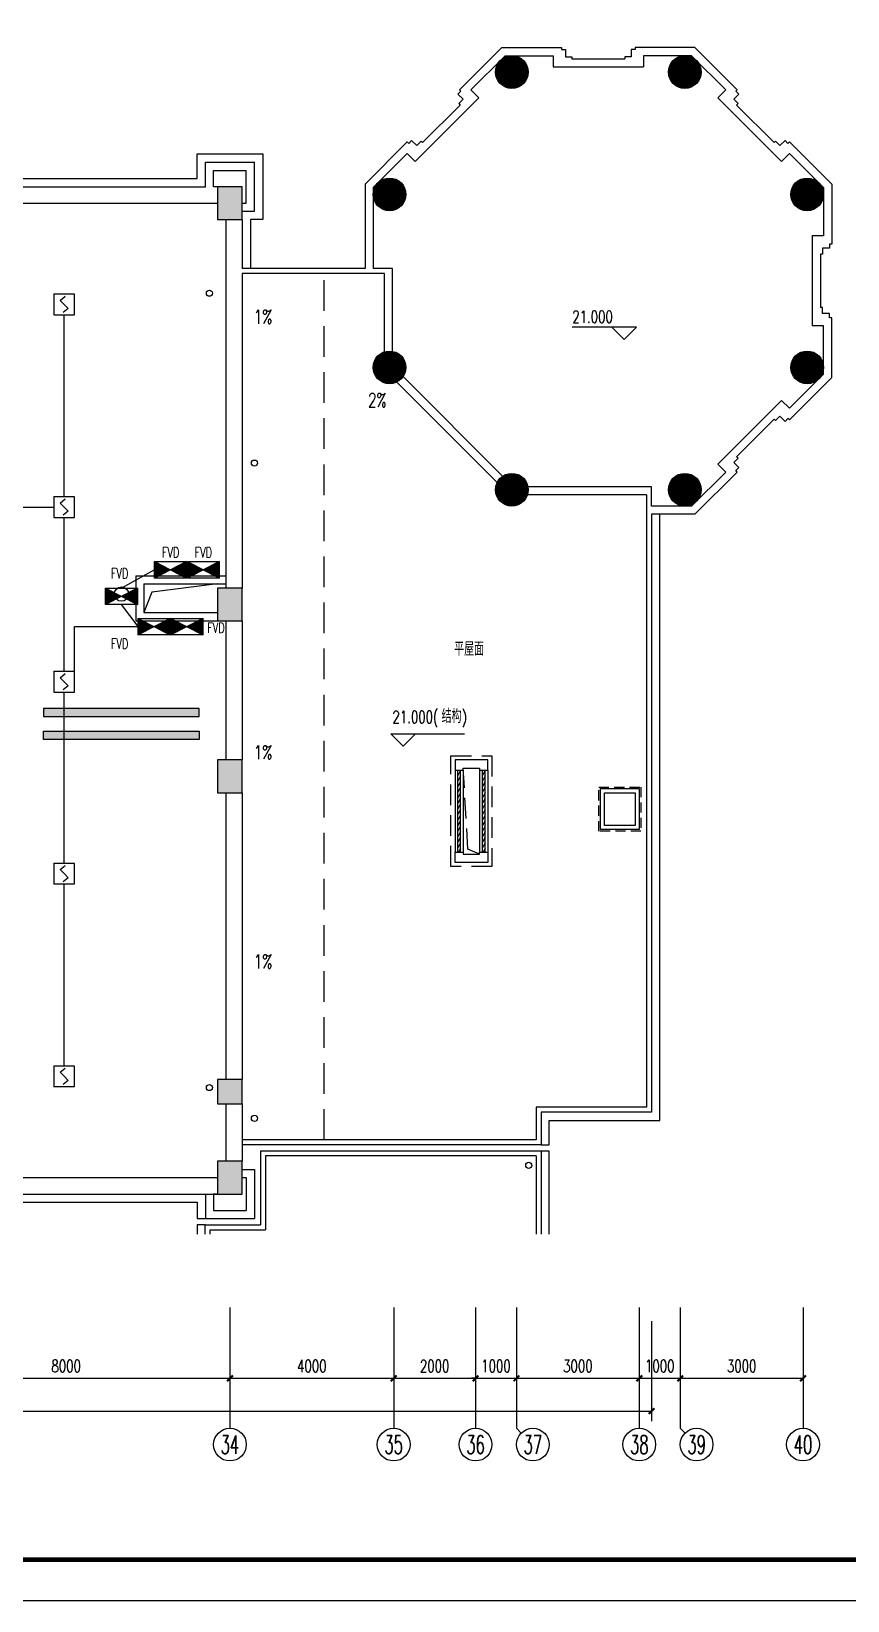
# Model space of a CAD drawing. Extents: x 190999 to 918899, y -200814 to 215286.
# Drawn here: x 622935 to 642874, y -96414 to -58091 of the extents above; entities that cross this region are included whole.
import ezdxf
from ezdxf.enums import TextEntityAlignment as Align

# ---------------------------------------------------------------- set-up
doc = ezdxf.new("R2010")
doc.units = 0
doc.header["$LTSCALE"] = 1000
doc.header["$MEASUREMENT"] = 0
doc.linetypes.add('HIDDEN', pattern=[0.375, 0.25, -0.125])
doc.layers.get('Defpoints').update_dxf_attribs({"color": 1})
for name, color, linetype in [('00-EQUIP', 3, 'Continuous'), ('00-WIRE-4', 6, 'Continuous'), ('A-卫生间', 250, 'Continuous'), ('A-墙线', 2, 'Continuous'), ('A-外包装修', 250, 'Continuous'), ('AXIS', 3, 'Continuous'), ('AXIS_TEXT', 7, 'Continuous'), ('COLUMN', 2, 'Continuous'), ('DIM_ELEV', 3, 'Continuous'), ('PUB_HATCH', 250, 'Continuous'), ('PUB_TEXT', 7, 'Continuous'), ('WALL', 2, 'Continuous'), ('WINDOW', 177, 'Continuous'), ('图框', 189, 'Continuous'), ('屋面排水', 4, 'Continuous'), ('房间名称', 7, 'Continuous'), ('暖通-风-说明', 3, 'Continuous'), ('洞口线', 165, 'Continuous'), ('看线1', 7, 'Continuous'), ('雨水管', 151, 'Continuous'), ('雨水管口', 6, 'Continuous')]:
    doc.layers.add(name, color=color, linetype=linetype)
doc.styles.add('_TCH_AXIS', font='COMPLEX', dxfattribs={"bigfont": 'GBCBIG'})
doc.styles.add('_TCH_DIM', font='SIMPLEX', dxfattribs={"bigfont": 'GBCBIG'})
doc.styles.add('COMPLEX', font='COMPLEX')
doc.styles.add('DIM_FONT', font='SIMPLEX', dxfattribs={"width": 0.7, "bigfont": 'GBCBIG'})
doc.styles.add('HZ-ZGBZ', font='romanc.shx', dxfattribs={"width": 0.65})
doc.styles.get("Standard").update_dxf_attribs({"font": 'simhei.ttf'})
doc.dimstyles.new('DIMN', dxfattribs={"dimtxt": 300, "dimasz": 100, "dimexe": 250, "dimexo": 300, "dimgap": 150, "dimtad": 1, "dimdec": 0, "dimzin": 0, "dimdsep": 46, "dimtxsty": 'DIM_FONT', "dimblk": 'ARCHTICK', "dimcen": 0.09, "dimclrt": 7, "dimazin": 2, "dimtfac": 1, "dimtdec": 0, "dimtix": 1, "dimtmove": 2, "dimatfit": 3, "dimfxl": 0, "dimtolj": 1, "dimtzin": 0, "dimarcsym": 0})

# ---------------------------------------------------------------- blocks, each defined once
blk = doc.blocks.new('TJAD_TK_A0')
at = {"layer": '图框'}
blk.add_line((973, -441.7), (2162, -441.7), dxfattribs=at)
at = {"layer": '图框', "const_width": 1.2}
blk.add_lwpolyline([(2152, -431.7), (2152, 389.3), (998, 389.3), (998, -431.7)], close=True, dxfattribs=at)
blk = doc.blocks.new('$WINLIB2D$00000039')
at = {"color": 0}
for p, q in [((0.5, 0.5), (-0.5, 0.5)), ((-0.5, 0.167), (0.5, 0.167)), ((-0.452, -0.167), (-0.5, 0.084)), ((-0.384, -0.167), (-0.448, 0.167)), ((-0.316, -0.167), (-0.38, 0.167)), ((-0.248, -0.167), (-0.312, 0.167)), ((-0.18, -0.167), (-0.244, 0.167)), ((-0.112, -0.167), (-0.176, 0.167)), ((-0.044, -0.167), (-0.108, 0.167)), ((0.024, -0.167), (-0.04, 0.167)), ((0.092, -0.167), (0.028, 0.167)), ((0.16, -0.167), (0.096, 0.167)), ((0.228, -0.167), (0.164, 0.167)), ((0.296, -0.167), (0.232, 0.167)), ((0.364, -0.167), (0.3, 0.167)), ((0.432, -0.167), (0.368, 0.167)), ((0.5, -0.167), (0.436, 0.167)), ((-0.5, -0.167), (0.5, -0.167)), ((0.5, -0.5), (-0.5, -0.5))]:
    blk.add_line(p, q, dxfattribs=at)
blk = doc.blocks.new('_ArchTick')
at = {"const_width": 0.5}
blk.add_lwpolyline([(-0.7, -0.7), (0.7, 0.7)], dxfattribs=at)
blk = doc.blocks.new('*D1507')
at = {"layer": 'AXIS', "color": 0, "lineweight": -2}
for p, q in [((638785, -89585), (638785, -91235)), ((641785, -89585), (641785, -91235)), ((638785, -90985), (641785, -90985))]:
    blk.add_line(p, q, dxfattribs=at)
at = {"layer": 'Defpoints', "color": 0}
for p in [(638785, -89285), (641785, -89285), (641785, -90985)]:
    blk.add_point(p, dxfattribs=at)
at = {"layer": 'AXIS', "color": 0, "lineweight": -2, "xscale": 100, "yscale": 100, "zscale": 100, "rotation": 180}
blk.add_blockref('_ArchTick', (638785, -90985), dxfattribs=at)
at = {"layer": 'AXIS', "color": 0, "lineweight": -2, "xscale": 100, "yscale": 100, "zscale": 100}
blk.add_blockref('_ArchTick', (641785, -90985), dxfattribs=at)
at = {"layer": 'AXIS', "color": 7, "insert": (640285, -90685), "char_height": 300, "attachment_point": 5, "style": 'DIM_FONT'}
blk.add_mtext('\\A1;3000', dxfattribs=at)
blk = doc.blocks.new('*D1508')
at = {"layer": 'AXIS', "color": 0, "lineweight": -2}
for p, q in [((637785, -89585), (637785, -91235)), ((638785, -89585), (638785, -91235)), ((637785, -90985), (638785, -90985))]:
    blk.add_line(p, q, dxfattribs=at)
at = {"layer": 'Defpoints', "color": 0}
for p in [(637785, -89285), (638785, -89285), (638785, -90985)]:
    blk.add_point(p, dxfattribs=at)
at = {"layer": 'AXIS', "color": 0, "lineweight": -2, "xscale": 100, "yscale": 100, "zscale": 100, "rotation": 180}
blk.add_blockref('_ArchTick', (637785, -90985), dxfattribs=at)
at = {"layer": 'AXIS', "color": 0, "lineweight": -2, "xscale": 100, "yscale": 100, "zscale": 100}
blk.add_blockref('_ArchTick', (638785, -90985), dxfattribs=at)
at = {"layer": 'AXIS', "color": 7, "insert": (638285, -90685), "char_height": 300, "attachment_point": 5, "style": 'DIM_FONT'}
blk.add_mtext('\\A1;1000', dxfattribs=at)
blk = doc.blocks.new('*D1509')
at = {"layer": 'AXIS', "color": 0, "lineweight": -2}
for p, q in [((634784, -89585), (634784, -91235)), ((637785, -89585), (637785, -91235)), ((634784, -90985), (637785, -90985))]:
    blk.add_line(p, q, dxfattribs=at)
at = {"layer": 'Defpoints', "color": 0}
for p in [(634784, -89285), (637785, -89285), (637785, -90985)]:
    blk.add_point(p, dxfattribs=at)
at = {"layer": 'AXIS', "color": 0, "lineweight": -2, "xscale": 100, "yscale": 100, "zscale": 100, "rotation": 180}
blk.add_blockref('_ArchTick', (634784, -90985), dxfattribs=at)
at = {"layer": 'AXIS', "color": 0, "lineweight": -2, "xscale": 100, "yscale": 100, "zscale": 100}
blk.add_blockref('_ArchTick', (637785, -90985), dxfattribs=at)
at = {"layer": 'AXIS', "color": 7, "insert": (636284, -90685), "char_height": 300, "attachment_point": 5, "style": 'DIM_FONT'}
blk.add_mtext('\\A1;3000', dxfattribs=at)
blk = doc.blocks.new('*D1510')
at = {"layer": 'AXIS', "color": 0, "lineweight": -2}
for p, q in [((633785, -89585), (633785, -91235)), ((634784, -89585), (634784, -91235)), ((633785, -90985), (633685, -90985)), ((633785, -90985), (634784, -90985)), ((634784, -90985), (634884, -90985))]:
    blk.add_line(p, q, dxfattribs=at)
at = {"layer": 'Defpoints', "color": 0}
for p in [(633785, -89285), (634784, -89285), (634784, -90985)]:
    blk.add_point(p, dxfattribs=at)
at = {"layer": 'AXIS', "color": 0, "lineweight": -2, "xscale": 100, "yscale": 100, "zscale": 100}
blk.add_blockref('_ArchTick', (633785, -90985), dxfattribs=at)
at = {"layer": 'AXIS', "color": 0, "lineweight": -2, "xscale": 100, "yscale": 100, "zscale": 100, "rotation": 180}
blk.add_blockref('_ArchTick', (634784, -90985), dxfattribs=at)
at = {"layer": 'AXIS', "color": 7, "insert": (634284, -90685), "char_height": 300, "attachment_point": 5, "style": 'DIM_FONT'}
blk.add_mtext('\\A1;1000', dxfattribs=at)
blk = doc.blocks.new('*D1511')
at = {"layer": 'AXIS', "color": 0, "lineweight": -2}
for p, q in [((631785, -89585), (631785, -91235)), ((633785, -89585), (633785, -91235)), ((631785, -90985), (633785, -90985))]:
    blk.add_line(p, q, dxfattribs=at)
at = {"layer": 'Defpoints', "color": 0}
for p in [(631785, -89285), (633785, -89285), (633785, -90985)]:
    blk.add_point(p, dxfattribs=at)
at = {"layer": 'AXIS', "color": 0, "lineweight": -2, "xscale": 100, "yscale": 100, "zscale": 100, "rotation": 180}
blk.add_blockref('_ArchTick', (631785, -90985), dxfattribs=at)
at = {"layer": 'AXIS', "color": 0, "lineweight": -2, "xscale": 100, "yscale": 100, "zscale": 100}
blk.add_blockref('_ArchTick', (633785, -90985), dxfattribs=at)
at = {"layer": 'AXIS', "color": 7, "insert": (632785, -90685), "char_height": 300, "attachment_point": 5, "style": 'DIM_FONT'}
blk.add_mtext('\\A1;2000', dxfattribs=at)
blk = doc.blocks.new('*D1512')
at = {"layer": 'AXIS', "color": 0, "lineweight": -2}
for p, q in [((627785, -89585), (627785, -91235)), ((631785, -89585), (631785, -91235)), ((627785, -90985), (631785, -90985))]:
    blk.add_line(p, q, dxfattribs=at)
at = {"layer": 'Defpoints', "color": 0}
for p in [(627785, -89285), (631785, -89285), (631785, -90985)]:
    blk.add_point(p, dxfattribs=at)
at = {"layer": 'AXIS', "color": 0, "lineweight": -2, "xscale": 100, "yscale": 100, "zscale": 100, "rotation": 180}
blk.add_blockref('_ArchTick', (627785, -90985), dxfattribs=at)
at = {"layer": 'AXIS', "color": 0, "lineweight": -2, "xscale": 100, "yscale": 100, "zscale": 100}
blk.add_blockref('_ArchTick', (631785, -90985), dxfattribs=at)
at = {"layer": 'AXIS', "color": 7, "insert": (629785, -90685), "char_height": 300, "attachment_point": 5, "style": 'DIM_FONT'}
blk.add_mtext('\\A1;4000', dxfattribs=at)
blk = doc.blocks.new('*D1513')
at = {"layer": 'AXIS', "color": 0, "lineweight": -2}
for p, q in [((619785, -89585), (619785, -91235)), ((627785, -89585), (627785, -91235)), ((619785, -90985), (627785, -90985))]:
    blk.add_line(p, q, dxfattribs=at)
at = {"layer": 'Defpoints', "color": 0}
for p in [(619785, -89285), (627785, -89285), (627785, -90985)]:
    blk.add_point(p, dxfattribs=at)
at = {"layer": 'AXIS', "color": 0, "lineweight": -2, "xscale": 100, "yscale": 100, "zscale": 100, "rotation": 180}
blk.add_blockref('_ArchTick', (619785, -90985), dxfattribs=at)
at = {"layer": 'AXIS', "color": 0, "lineweight": -2, "xscale": 100, "yscale": 100, "zscale": 100}
blk.add_blockref('_ArchTick', (627785, -90985), dxfattribs=at)
at = {"layer": 'AXIS', "color": 7, "insert": (623785, -90685), "char_height": 300, "attachment_point": 5, "style": 'DIM_FONT'}
blk.add_mtext('\\A1;8000', dxfattribs=at)
blk = doc.blocks.new('*D1522')
at = {"layer": 'AXIS', "color": 0, "lineweight": -2}
for p, q in [((564785, -89585), (564785, -92035)), ((638085, -89585), (638085, -92035)), ((564785, -91785), (638085, -91785))]:
    blk.add_line(p, q, dxfattribs=at)
at = {"layer": 'Defpoints', "color": 0}
for p in [(564785, -89285), (638085, -89285), (638085, -91785)]:
    blk.add_point(p, dxfattribs=at)
at = {"layer": 'AXIS', "color": 0, "lineweight": -2, "xscale": 100, "yscale": 100, "zscale": 100, "rotation": 180}
blk.add_blockref('_ArchTick', (564785, -91785), dxfattribs=at)
at = {"layer": 'AXIS', "color": 0, "lineweight": -2, "xscale": 100, "yscale": 100, "zscale": 100}
blk.add_blockref('_ArchTick', (638085, -91785), dxfattribs=at)
at = {"layer": 'AXIS', "color": 7, "insert": (601435, -91485), "char_height": 300, "attachment_point": 5, "style": 'DIM_FONT'}
blk.add_mtext('\\A1;73300', dxfattribs=at)
blk = doc.blocks.new('_AXISO')
blk.add_circle((0, 0), 0.5)
at = {"layer": 'AXIS_TEXT', "style": 'COMPLEX', "width": 1.041667}
blk.add_attdef('A', text='', height=0.56, dxfattribs=at).set_placement((-0.25, -0.28), (0.25, -0.28), align=Align.FIT)
blk = doc.blocks.new('_YZH')
blk.add_circle((0, 0), 0.5)
at = {"layer": 'PUB_HATCH', "const_width": 0.5}
blk.add_lwpolyline([(-0.25, 0, 1), (0.25, 0, 1)], format="xyb", close=True, dxfattribs=at)
blk = doc.blocks.new('_FZH')
blk.add_lwpolyline([(-0.5, -0.5), (0.5, -0.5), (0.5, 0.5), (-0.5, 0.5)], close=True)
at = {"layer": 'PUB_HATCH'}
blk.add_solid([(-0.5, -0.5), (0.5, -0.5), (-0.5, 0.5), (0.5, 0.5)], dxfattribs=at)
blk = doc.blocks.new('_LINKPT1')
at = {"color": 0}
blk.add_line((0, 0), (0, 0), dxfattribs=at)
blk = doc.blocks.new('6H2KALM6')
for p, q in [((-0.78, 0.4), (0.78, -0.4)), ((0.78, 0.4), (-0.78, -0.4)), ((0.78, 0.4), (-0.78, 0.4)), ((-0.78, 0.4), (-0.78, -0.4)), ((0.78, -0.4), (0.78, 0.4)), ((-0.78, -0.4), (0.78, -0.4))]:
    blk.add_line(p, q)
at = {"const_width": 0.04}
blk.add_lwpolyline([(-0.78, 0.4), (-0.78, -0.4), (0.78, -0.4), (0.78, 0.4)], close=True, dxfattribs=at)
for points in [[(-0.78, 0.4), (0, 0), (-0.78, -0.4)], [(0.78, 0.4), (0, 0), (0.78, -0.4)]]:
    blk.add_solid(points)
at = {"xscale": 0.002, "yscale": 0.002, "zscale": 0.002}
for p in [(-0.78, 0), (0, 0.4), (0.78, 0), (0, -0.4)]:
    blk.add_blockref('_LINKPT1', p, dxfattribs=at)
at = {"flags": 9}
blk.add_attdef('A', (0, 0), '', height=0.00002, dxfattribs=at)
blk = doc.blocks.new('3S1KCGW2')
for p, q in [((0.5, 0.5), (-0.5, 0.5)), ((-0.5, 0.5), (-0.5, -0.5)), ((-0.2, 0.2), (0.05, 0.4)), ((0, 0), (-0.2, 0.2)), ((0, 0), (0.2, -0.2)), ((0.5, -0.5), (0.5, 0.5)), ((-0.5, -0.5), (0.5, -0.5)), ((0.2, -0.2), (-0.05, -0.4))]:
    blk.add_line(p, q)
at = {"const_width": 0.04, "flags": 128}
blk.add_lwpolyline([(-0.5, -0.5), (-0.5, 0.5), (0.5, 0.5), (0.5, -0.5)], close=True, dxfattribs=at)
at = {"xscale": 0.002, "yscale": 0.002, "zscale": 0.002}
for p in [(-0.5, 0), (0, 0.5), (0.5, 0), (0, -0.5)]:
    blk.add_blockref('_LINKPT1', p, dxfattribs=at)
at = {"flags": 9}
blk.add_attdef('A', (0, 0), '', height=0.00002, dxfattribs=at)

msp = doc.modelspace()

# ---------------------------------------------------------------- hatches: boundary and pattern name
at = {"layer": 'PUB_HATCH'}
for points in [[(627484.6, -62684.5), (628084.6, -62684.5), (628084.6, -61884.5), (627484.6, -61884.5)], [(627484.6, -72484.5), (628084.6, -72484.5), (628084.6, -71684.5), (627484.6, -71684.5)], [(627484.6, -76684.5), (628084.6, -76684.5), (628084.6, -75884.5), (627484.6, -75884.5)], [(627484.6, -86484.5), (628084.6, -86484.5), (628084.6, -85684.5), (627484.6, -85684.5)]]:
    msp.add_hatch(color=256, dxfattribs=at).paths.add_polyline_path(points)
h = msp.add_hatch(color=256, dxfattribs=at)
h.paths.add_polyline_path([(600334.6, -75384.5), (596534.6, -75384.5), (596534.6, -75184.5), (600334.6, -75184.5)])
h.paths.add_polyline_path([(600334.6, -74624.5), (596534.6, -74624.5), (596534.6, -74824.5), (600334.6, -74824.5)])
h.paths.add_polyline_path([(595034.6, -75384.5), (591234.6, -75384.5), (591234.6, -75184.5), (595034.6, -75184.5)])
h.paths.add_polyline_path([(595034.6, -74624.5), (591234.6, -74624.5), (591234.6, -74824.5), (595034.6, -74824.5)])
h.paths.add_polyline_path([(575154.6, -81344.5), (575354.6, -81344.5), (575354.6, -80084.5), (575154.6, -80084.5)])
h.paths.add_polyline_path([(576414.6, -81344.5), (576214.6, -81344.5), (576214.6, -80084.5), (576414.6, -80084.5)])
h.paths.add_polyline_path([(616334.6, -75384.5), (612534.6, -75384.5), (612534.6, -75184.5), (616334.6, -75184.5)])
h.paths.add_polyline_path([(616334.6, -74624.5), (612534.6, -74624.5), (612534.6, -74824.5), (616334.6, -74824.5)])
h.paths.add_polyline_path([(611034.6, -75384.5), (607234.6, -75384.5), (607234.6, -75184.5), (611034.6, -75184.5)])
h.paths.add_polyline_path([(611034.6, -74624.5), (607234.6, -74624.5), (607234.6, -74824.5), (611034.6, -74824.5)])
h.paths.add_polyline_path([(627034.6, -75384.5), (623234.6, -75384.5), (623234.6, -75184.5), (627034.6, -75184.5)])
h.paths.add_polyline_path([(627034.6, -74624.5), (623234.6, -74624.5), (623234.6, -74824.5), (627034.6, -74824.5)])
h.paths.add_polyline_path([(612654.6, -78414.5), (612854.6, -78414.5), (612854.6, -77154.5), (612654.6, -77154.5)])
h.paths.add_polyline_path([(613914.6, -78414.5), (613714.6, -78414.5), (613714.6, -77154.5), (613914.6, -77154.5)])
h.paths.add_polyline_path([(622344.6, -80834.5), (618524.6, -80834.5), (618524.6, -81034.5), (622344.6, -81034.5)])
h.paths.add_polyline_path([(622344.6, -80084.5), (618524.6, -80084.5), (618524.6, -80284.5), (622344.6, -80284.5)])
h.paths.add_polyline_path([(605284.6, -72774.5), (605084.6, -72774.5), (605084.6, -75594.5), (605284.6, -75594.5)])
h.paths.add_polyline_path([(604534.6, -72774.5), (604334.6, -72774.5), (604334.6, -75594.5), (604534.6, -75594.5)])

# ---------------------------------------------------------------- linework, layer by layer
at = {"layer": '00-WIRE-4'}
for p, q in [((623734.6, -69459.5), (623734.6, -65009.5)), ((616073.1, -69709.5), (623484.6, -69709.5)), ((623734.6, -73724), (623734.6, -69959.5)), ((625944.6, -71240.7), (625134.6, -71684.5)), ((625544.6, -72628.1), (625134.6, -72084.5)), ((623984.6, -72628.1), (625544.6, -72628.1)), ((623984.6, -73724), (623984.6, -72628.1)), ((623734.6, -78409.5), (623734.6, -74224)), ((623734.6, -83359.5), (623734.6, -78909.5))]:
    msp.add_line(p, q, dxfattribs=at)
at = {"layer": 'A-卫生间', "linetype": 'HIDDEN', "ltscale": 3}
msp.add_line((630084.6, -85164.5), (630084.6, -64004.5), dxfattribs=at)
at = {"layer": 'A-卫生间', "linetype": 'HIDDEN', "ltscale": 2}
msp.add_lwpolyline([(634184.6, -78484.5), (633184.6, -78484.5), (633184.6, -75784.5), (634184.6, -75784.5)], close=True, dxfattribs=at)
at = {"layer": 'A-卫生间', "linetype": 'HIDDEN'}
msp.add_lwpolyline([(636794.6, -76544.5), (637824.6, -76544.5), (637824.6, -77624.5), (636794.6, -77624.5)], close=True, dxfattribs=at)
at = {"layer": 'A-墙线'}
for p, q in [((634423.3, -58484.5), (633390.2, -59517.6)), ((634423.3, -58484.5), (635884.4, -58484.5)), ((635884.4, -58484.5), (635884.4, -58534.5)), ((635884.4, -58534.5), (635984.4, -58534.5)), ((635984.4, -58534.5), (635984.4, -58709.5)), ((637684.4, -58534.5), (637584.4, -58534.5)), ((637584.4, -58534.5), (637584.4, -58709.5)), ((639145.4, -58484.5), (637684.4, -58484.5)), ((637684.4, -58484.5), (637684.4, -58534.5)), ((639145.4, -58484.5), (640178.5, -59517.6)), ((634506.2, -58684.5), (633673.1, -59517.6)), ((634506.2, -58684.5), (635684.4, -58684.5)), ((635684.4, -58684.5), (635684.4, -58959.5)), ((635684.4, -58959.5), (637884.4, -58959.5)), ((635984.4, -58709.5), (636134.4, -58709.5)), ((636134.4, -58709.5), (636134.4, -58759.5)), ((636134.4, -58759.5), (637434.4, -58759.5)), ((637584.4, -58709.5), (637434.4, -58709.5)), ((637434.4, -58709.5), (637434.4, -58759.5)), ((639062.5, -58684.5), (637884.4, -58684.5)), ((637884.4, -58684.5), (637884.4, -58959.5)), ((639062.5, -58684.5), (639895.6, -59517.6)), ((632311.9, -61267.7), (633867.5, -59712.1)), ((633425.6, -59553), (633354.9, -59623.7)), ((633354.9, -59623.7), (633478.6, -59747.4)), ((633478.6, -59747.4), (633372.6, -59853.5)), ((633390.2, -59517.6), (633425.6, -59553)), ((633673.1, -59517.6), (633867.5, -59712.1)), ((639895.6, -59517.6), (639701.2, -59712.1)), ((639701.2, -59712.1), (641256.8, -61267.7)), ((640213.8, -59623.7), (640090.1, -59747.4)), ((640090.1, -59747.4), (640196.1, -59853.5)), ((640178.5, -59517.6), (640143.1, -59553)), ((640143.1, -59553), (640213.8, -59623.7)), ((632488.7, -60808.1), (633407.9, -59888.9)), ((633372.6, -59853.5), (633407.9, -59888.9)), ((640196.1, -59853.5), (640160.8, -59888.9)), ((641080, -60808.1), (640160.8, -59888.9)), ((631084.4, -61823.5), (632117.5, -60790.4)), ((632117.5, -60790.4), (632152.8, -60825.8)), ((632152.8, -60825.8), (632223.5, -60755.1)), ((632223.5, -60755.1), (632347.3, -60878.8)), ((632347.3, -60878.8), (632453.3, -60772.7)), ((632453.3, -60772.7), (632488.7, -60808.1)), ((641115.4, -60772.7), (641080, -60808.1)), ((641221.5, -60878.8), (641115.4, -60772.7)), ((641345.2, -60755.1), (641221.5, -60878.8)), ((641415.9, -60825.8), (641345.2, -60755.1)), ((641451.3, -60790.4), (641415.9, -60825.8)), ((642484.4, -61823.5), (641451.3, -60790.4)), ((627184.6, -61284.5), (628384.6, -61284.5)), ((627184.6, -61884.5), (627184.6, -61284.5)), ((628384.6, -62484.5), (628384.6, -61284.5)), ((631284.4, -61906.4), (632117.5, -61073.3)), ((632117.5, -61073.3), (632311.9, -61267.7)), ((641451.3, -61073.3), (641256.8, -61267.7)), ((642284.4, -61906.4), (641451.3, -61073.3)), ((627384.6, -61484.5), (628184.6, -61484.5)), ((627384.6, -61884.5), (627384.6, -61484.5)), ((628184.6, -62284.5), (628184.6, -61484.5)), ((620384.6, -61884.5), (627184.6, -61884.5)), ((627484.6, -61884.5), (627384.6, -61884.5)), ((631084.4, -61823.5), (631084.4, -63884.5)), ((631284.4, -61906.4), (631284.4, -63884.5)), ((642284.4, -61906.4), (642284.4, -63084.5)), ((642484.4, -61823.5), (642484.4, -63284.5)), ((620084.6, -62284.5), (627484.6, -62284.5)), ((628084.6, -62284.5), (628184.6, -62284.5)), ((627684.6, -62684.5), (627684.6, -71684.5)), ((628084.6, -62484.5), (628384.6, -62484.5)), ((628084.6, -62684.5), (628084.6, -63884.5)), ((642284.4, -63084.5), (642009.4, -63084.5)), ((642009.4, -63084.5), (642009.4, -65284.5)), ((642259.4, -63534.5), (642209.4, -63534.5)), ((642209.4, -63534.5), (642209.4, -64834.5)), ((642434.4, -63384.5), (642259.4, -63384.5)), ((642259.4, -63384.5), (642259.4, -63534.5)), ((642484.4, -63284.5), (642434.4, -63284.5)), ((642434.4, -63284.5), (642434.4, -63384.5)), ((631084.4, -63884.5), (628084.6, -63884.5)), ((631759.4, -63884.5), (631284.4, -63884.5)), ((631759.4, -65904.1), (631759.4, -63884.5)), ((628084.6, -64004.5), (628084.6, -71684.5)), ((631559.4, -64004.5), (628084.6, -64004.5)), ((631559.4, -65917.1), (631559.4, -64004.5)), ((642259.4, -64834.5), (642209.4, -64834.5)), ((642259.4, -64984.5), (642259.4, -64834.5)), ((642434.4, -64984.5), (642259.4, -64984.5)), ((642434.4, -65084.5), (642434.4, -64984.5)), ((642484.4, -65084.5), (642434.4, -65084.5)), ((642484.4, -66545.5), (642484.4, -65084.5)), ((642284.4, -65284.5), (642009.4, -65284.5)), ((642284.4, -66462.7), (642284.4, -65284.5)), ((634314.8, -69104.2), (631864.6, -66654.1)), ((634447.1, -68953.7), (632015.2, -66521.8)), ((642284.4, -66462.7), (641451.3, -67295.8)), ((642484.4, -66545.5), (641451.3, -67578.6)), ((641256.8, -67101.3), (639701.2, -68657)), ((641451.3, -67295.8), (641256.8, -67101.3)), ((641080, -67561), (640160.8, -68480.2)), ((641115.4, -67596.3), (641080, -67561)), ((641221.5, -67490.3), (641115.4, -67596.3)), ((641345.2, -67614), (641221.5, -67490.3)), ((641415.9, -67543.3), (641345.2, -67614)), ((641451.3, -67578.6), (641415.9, -67543.3)), ((640090.1, -68621.6), (640196.1, -68515.6)), ((640196.1, -68515.6), (640160.8, -68480.2)), ((639062.5, -69684.5), (639895.6, -68851.4)), ((639145.4, -69884.5), (640178.5, -68851.4)), ((639895.6, -68851.4), (639701.2, -68657)), ((640213.8, -68745.4), (640090.1, -68621.6)), ((640143.1, -68816.1), (640213.8, -68745.4)), ((640178.5, -68851.4), (640143.1, -68816.1)), ((638084.6, -69209.5), (635064.8, -69209.5)), ((638084.6, -69684.5), (638084.6, -69209.5)), ((637964.6, -69409.5), (635051.8, -69409.5)), ((637964.6, -69409.5), (637964.6, -84364.5)), ((639062.5, -69684.5), (638084.6, -69684.5)), ((638084.6, -69884.5), (638084.6, -84484.5)), ((639145.4, -69884.5), (638084.6, -69884.5)), ((627684.6, -72484.5), (627684.6, -75884.5)), ((628084.6, -72484.5), (628084.6, -75884.5)), ((627684.6, -76684.5), (627684.6, -83684.5)), ((628084.6, -76684.5), (628084.6, -83684.5)), ((627684.6, -84284.5), (627684.6, -85684.5)), ((628084.6, -84284.5), (628084.6, -85684.5)), ((637964.6, -84364.5), (635264.4, -84364.5)), ((635264.4, -84364.5), (635264.4, -85164.5)), ((638084.6, -84484.5), (635384.4, -84484.5)), ((635384.4, -84484.5), (635384.4, -85284.5)), ((635264.4, -85164.5), (628084.6, -85164.5)), ((635384.4, -85284.5), (628084.6, -85284.5)), ((628534.6, -85434.5), (628534.6, -87234.5)), ((635384.4, -85434.5), (628534.6, -85434.5)), ((635384.4, -85434.5), (635384.4, -87464.5)), ((628654.6, -85554.5), (628654.6, -87354.5)), ((635264.4, -85554.5), (628654.6, -85554.5)), ((635264.4, -85554.5), (635264.4, -87464.5)), ((620084.6, -86084.5), (627484.6, -86084.5)), ((628084.6, -85884.5), (628384.6, -85884.5)), ((628084.6, -86084.5), (628184.6, -86084.5)), ((628184.6, -86084.5), (628184.6, -86884.5)), ((628384.6, -85884.5), (628384.6, -87084.5)), ((620384.6, -86484.5), (627484.6, -86484.5)), ((627184.6, -86484.5), (627184.6, -87084.5)), ((627484.6, -86484.5), (627384.6, -86484.5)), ((627384.6, -86484.5), (627384.6, -86884.5)), ((627384.6, -86884.5), (628184.6, -86884.5)), ((627183.9, -87234.5), (628534.6, -87234.5)), ((627183.9, -87464.5), (627183.9, -87234.5)), ((627184.6, -87084.5), (628384.6, -87084.5)), ((627303.9, -87354.5), (628654.6, -87354.5)), ((627303.9, -87464.5), (627303.9, -87354.5))]:
    msp.add_line(p, q, dxfattribs=at)
at = {"layer": 'A-外包装修'}
for points in [[(620584.6, -61684.5), (626984.6, -61684.5), (626984.6, -61084.5), (628584.6, -61084.5), (628584.6, -62684.5), (628284.6, -62684.5), (628284.6, -63884.5)], [(635384.4, -85284.5), (635584.4, -85284.5), (635584.4, -84684.5), (638284.6, -84684.5), (638284.6, -69884.5)], [(635584.4, -87464.5), (635584.4, -85434.5), (635384.4, -85434.5)], [(635584.4, -87464.5), (635584.4, -85434.5), (635384.4, -85434.5)], [(620584.6, -86684.5), (626983.9, -86684.5), (626983.9, -87084.5), (627184.6, -87084.5)], [(627183.9, -87234.5), (626983.9, -87234.5), (626983.9, -87464.5)]]:
    msp.add_lwpolyline(points, dxfattribs=at)
at = {"layer": 'AXIS'}
for p, q in [((627784.6, -89254.5), (627784.6, -92203.6)), ((631784.6, -89254.5), (631784.6, -92203.6)), ((633784.6, -89254.5), (633784.6, -92203.6)), ((634784.1, -89254.5), (634784.1, -92203.6)), ((637784.6, -89254.5), (637784.6, -92203.6)), ((638785, -89254.5), (638785, -92203.6)), ((641784.6, -89254.5), (641784.6, -92203.6)), ((634901.3, -92320.8), (634784.1, -92203.6)), ((638902.2, -92320.8), (638785, -92203.6))]:
    msp.add_line(p, q, dxfattribs=at)
at = {"layer": 'COLUMN'}
for p, q in [((628084.6, -61884.5), (627484.6, -61884.5)), ((627484.6, -61884.5), (627484.6, -62684.5)), ((628084.6, -62684.5), (628084.6, -61884.5)), ((627484.6, -62684.5), (628084.6, -62684.5)), ((628084.6, -71684.5), (627484.6, -71684.5)), ((627484.6, -71684.5), (627484.6, -72484.5)), ((628084.6, -72484.5), (628084.6, -71684.5)), ((627484.6, -72484.5), (628084.6, -72484.5)), ((628084.6, -75884.5), (627484.6, -75884.5)), ((627484.6, -75884.5), (627484.6, -76684.5)), ((628084.6, -76684.5), (628084.6, -75884.5)), ((627484.6, -76684.5), (628084.6, -76684.5)), ((628084.6, -85684.5), (627484.6, -85684.5)), ((627484.6, -85684.5), (627484.6, -86484.5)), ((628084.6, -86484.5), (628084.6, -85684.5)), ((627484.6, -86484.5), (628084.6, -86484.5))]:
    msp.add_line(p, q, dxfattribs=at)
at = {"layer": 'DIM_ELEV'}
for p, q in [((637713.8, -65314), (636148.8, -65314)), ((637413.8, -65614), (637113.8, -65314)), ((637413.8, -65614), (637713.8, -65314)), ((632017, -75544.3), (631717, -75244.3)), ((631717, -75244.3), (633517, -75244.3)), ((632017, -75544.3), (632317, -75244.3))]:
    msp.add_line(p, q, dxfattribs=at)
at = {"layer": 'WALL'}
for p, q in [((625484.6, -71384.5), (627684.6, -71384.5)), ((625484.6, -71384.5), (625484.6, -72484.5)), ((625684.6, -71584.5), (627684.6, -71584.5)), ((625684.6, -71584.5), (625684.6, -72284.5)), ((627684.6, -71384.5), (627684.6, -71584.5)), ((625684.6, -72284.5), (627484.6, -72284.5)), ((625484.6, -72484.5), (627484.6, -72484.5))]:
    msp.add_line(p, q, dxfattribs=at)
for points in [[(633284.6, -75884.5), (633284.6, -76134.5), (633484.6, -76134.5), (633484.6, -76084.5), (633884.6, -76084.5), (633884.6, -76134.5), (634084.6, -76134.5), (634084.6, -75884.5), (633284.6, -75884.5)], [(634084.6, -78134.5), (634084.6, -78384.5), (633284.6, -78384.5), (633284.6, -78134.5), (633484.6, -78134.5), (633484.6, -78184.5), (633884.6, -78184.5), (633884.6, -78134.5), (634084.6, -78134.5)]]:
    msp.add_lwpolyline(points, dxfattribs=at)
for points in [[(636834.6, -76584.5), (637784.6, -76584.5), (637784.6, -77584.5), (636834.6, -77584.5)], [(636934.6, -76684.5), (637684.6, -76684.5), (637684.6, -77484.5), (636934.6, -77484.5)]]:
    msp.add_lwpolyline(points, close=True, dxfattribs=at)
at = {"layer": '屋面排水'}
for points in [[(628562, -65439.4, 0, 0, 0), (628562, -66987.8, 80, 0, 0), (628562, -67287.8, 0, 0, 0)], [(630949, -67096.8, 0, 0, 0), (629282.7, -67096.8, 80, 0, 0), (628982.7, -67096.8, 0, 0, 0)], [(628562, -75317.6, 0, 0, 0), (628562, -73769.2, 80, 0, 0), (628562, -73469.2, 0, 0, 0)], [(628562, -81183.7, 0, 0, 0), (628562, -82732.2, 80, 0, 0), (628562, -83032.2, 0, 0, 0)]]:
    msp.add_lwpolyline(points, format="xyseb", dxfattribs=at)
at = {"layer": '洞口线'}
msp.add_lwpolyline([(627484.6, -71584.5), (625875, -71783), (625684.6, -72284.5)], dxfattribs=at)
at = {"layer": '洞口线', "linetype": 'HIDDEN', "ltscale": 2}
msp.add_lwpolyline([(633884.6, -78184.5), (633598.7, -78059.3), (633484.6, -76084.5)], dxfattribs=at)
at = {"layer": '看线1'}
for points in [[(627034.6, -74624.5), (623234.6, -74624.5), (623234.6, -74824.5), (627034.6, -74824.5)], [(627034.6, -75384.5), (623234.6, -75384.5), (623234.6, -75184.5), (627034.6, -75184.5)]]:
    msp.add_lwpolyline(points, close=True, dxfattribs=at)
msp.add_circle((625134.6, -71834.5), 175, dxfattribs=at)
at = {"layer": '雨水管'}
for centre in [(627284.6, -64484.5), (627284.6, -83884.5)]:
    msp.add_circle(centre, 75, dxfattribs=at)
at = {"layer": '雨水管口'}
for centre in [(628384.6, -68634.5), (628384.6, -84634.5), (635084.4, -85784.5)]:
    msp.add_circle(centre, 75, dxfattribs=at)

# ---------------------------------------------------------------- block references
at = {"layer": '00-EQUIP', "yscale": 500, "zscale": 500}
for name, p, xscale in [('3S1KCGW2', (623734.6, -64759.5), 500), ('3S1KCGW2', (623734.6, -69709.5), 500), ('6H2KALM6', (626334.6, -71240.7), -500), ('6H2KALM6', (626334.6, -71240.7), -500), ('6H2KALM6', (627134.6, -71240.7), -500), ('6H2KALM6', (625134.6, -71884.5), -500), ('6H2KALM6', (625934.6, -72628.1), -500), ('6H2KALM6', (626734.6, -72628.1), -500), ('3S1KCGW2', (623734.6, -73974), 500)]:
    msp.add_blockref(name, p, dxfattribs=dict(at, xscale=xscale))
at = {"layer": '00-EQUIP', "xscale": 500, "yscale": 500, "zscale": 500, "rotation": 180}
for p in [(623734.6, -78659.5), (623734.6, -83609.5)]:
    msp.add_blockref('3S1KCGW2', p, dxfattribs=at)
at = {"layer": 'AXIS'}
ref = msp.add_blockref('_AXISO', (627784.6, -92603.6), dxfattribs=dict(at, xscale=800, yscale=800, zscale=800))
ref.add_attrib('A', '34', dxfattribs={"layer": 'AXIS_TEXT', "height": 452.55, "style": '_TCH_AXIS', "width": 0.6}).set_placement((627558.3, -92829.9), (628010.9, -92829.9), align=Align.FIT)
ref = msp.add_blockref('_AXISO', (631784.6, -92603.6), dxfattribs=dict(at, xscale=800, yscale=800, zscale=800))
ref.add_attrib('A', '35', dxfattribs={"layer": 'AXIS_TEXT', "height": 452.55, "style": '_TCH_AXIS', "width": 0.636364}).set_placement((631558.3, -92829.9), (632010.9, -92829.9), align=Align.FIT)
ref = msp.add_blockref('_AXISO', (633784.6, -92603.6), dxfattribs=dict(at, xscale=800, yscale=800, zscale=800))
ref.add_attrib('A', '36', dxfattribs={"layer": 'AXIS_TEXT', "height": 452.55, "style": '_TCH_AXIS', "width": 0.636364}).set_placement((633558.3, -92829.9), (634010.9, -92829.9), align=Align.FIT)
ref = msp.add_blockref('_AXISO', (635184.1, -92603.6), dxfattribs=dict(at, xscale=800, yscale=800, zscale=800))
ref.add_attrib('A', '37', dxfattribs={"layer": 'AXIS_TEXT', "height": 452.55, "style": '_TCH_AXIS', "width": 0.636364}).set_placement((634957.9, -92829.9), (635410.4, -92829.9), align=Align.FIT)
ref = msp.add_blockref('_AXISO', (637784.6, -92603.6), dxfattribs=dict(at, xscale=800, yscale=800, zscale=800))
ref.add_attrib('A', '38', dxfattribs={"layer": 'AXIS_TEXT', "height": 452.55, "style": '_TCH_AXIS', "width": 0.636364}).set_placement((637558.3, -92829.9), (638010.9, -92829.9), align=Align.FIT)
ref = msp.add_blockref('_AXISO', (639185, -92603.6), dxfattribs=dict(at, xscale=800, yscale=800, zscale=800))
ref.add_attrib('A', '39', dxfattribs={"layer": 'AXIS_TEXT', "height": 452.55, "style": '_TCH_AXIS', "width": 0.636364}).set_placement((638958.7, -92829.9), (639411.3, -92829.9), align=Align.FIT)
ref = msp.add_blockref('_AXISO', (641784.6, -92603.6), dxfattribs=dict(at, xscale=800, yscale=800, zscale=800))
ref.add_attrib('A', '40', dxfattribs={"layer": 'AXIS_TEXT', "height": 452.55, "style": '_TCH_AXIS', "width": 0.6}).set_placement((641558.3, -92829.9), (642010.9, -92829.9), align=Align.FIT)
at = {"layer": 'COLUMN', "xscale": 800, "yscale": 800, "zscale": 800}
for p in [(634671.9, -59084.5), (638896.8, -59084.5), (631684.4, -62072), (641884.4, -62072), (631684.4, -66297), (641884.4, -66297), (634671.9, -69284.5), (638896.8, -69284.5)]:
    msp.add_blockref('_YZH', p, dxfattribs=at)
at = {"layer": 'COLUMN', "xscale": 600, "yscale": 600, "zscale": 600, "rotation": 90}
msp.add_blockref('_FZH', (627784.6, -83984.5), dxfattribs=at)
at = {"layer": 'WINDOW', "xscale": 2000, "yscale": 200, "zscale": -1000, "rotation": 90}
for p in [(633384.6, -77134.5), (633984.6, -77134.5)]:
    msp.add_blockref('$WINLIB2D$00000039', p, dxfattribs=at)
at = {"layer": '图框', "xscale": 100, "yscale": 100, "zscale": 100}
msp.add_blockref('TJAD_TK_A0', (450398.6, -52243.2), dxfattribs=at)

# ---------------------------------------------------------------- texts
at = {"layer": 'PUB_TEXT', "style": '_TCH_DIM', "width": 0.705882}
for s, height, p in [('1%', 340, (628367.7, -65229.6)), ('21.000', 297.5, (636148.8, -65209.2)), ('2%', 340, (631158.8, -67266.8)), ('21.000(', 297.5, (631755.5, -74983.6)), (')', 297.5, (633447, -74983.6)), ('1%', 340, (628367.7, -75867.4)), ('1%', 340, (628367.7, -80973.9))]:
    msp.add_text(s, height=height, dxfattribs=at).set_placement(p)
at = {"layer": 'PUB_TEXT', "style": '_TCH_DIM'}
msp.add_text('结构', height=337.59, dxfattribs=at).set_placement((632955.5, -74983.6))
at = {"layer": '房间名称', "style": '_TCH_DIM'}
msp.add_text('平屋面', height=337.59, dxfattribs=at).set_placement((633262.1, -73339.4))
at = {"layer": '暖通-风-说明', "style": 'HZ-ZGBZ', "width": 0.7}
for p in [(626123.7, -70938.5), (626923.7, -70938.5), (624877.1, -71453.5), (627228.8, -72781.3), (624876.8, -73169.3)]:
    msp.add_text('FVD', height=250, dxfattribs=at).set_placement(p)

# ---------------------------------------------------------------- dimensions: what is measured, and where the dimension line sits
at = {"layer": 'AXIS'}
for p1, p2, distance, picture, middle in [((564784.6, -89284.5), (638084.6, -89284.5), -2500, '*D1522', (601434.6, -91484.5)), ((619784.6, -89284.5), (627784.6, -89284.5), -1700, '*D1513', (623784.6, -90684.5)), ((627784.6, -89284.5), (631784.6, -89284.5), -1700, '*D1512', (629784.6, -90684.5)), ((631784.6, -89284.5), (633784.6, -89284.5), -1700, '*D1511', (632784.6, -90684.5)), ((633784.5799, -89284.5314), (634784.1331, -89284.5314), -1700, '*D1510', (634284.3565, -90684.5314)), ((634784.1331, -89284.5314), (637784.5799, -89284.5314), -1700, '*D1509', (636284.3565, -90684.5314)), ((637784.6, -89284.5), (638785, -89284.5), -1700, '*D1508', (638284.8, -90684.5)), ((638785, -89284.5), (641784.6, -89284.5), -1700, '*D1507', (640284.8, -90684.5))]:
    dim = msp.add_aligned_dim(p1=p1, p2=p2, distance=distance, dimstyle='DIMN', dxfattribs=at)
    dim.commit()
    dim.dimension.update_dxf_attribs({"geometry": picture, "text_midpoint": middle})

doc.saveas('drawing.dxf')
